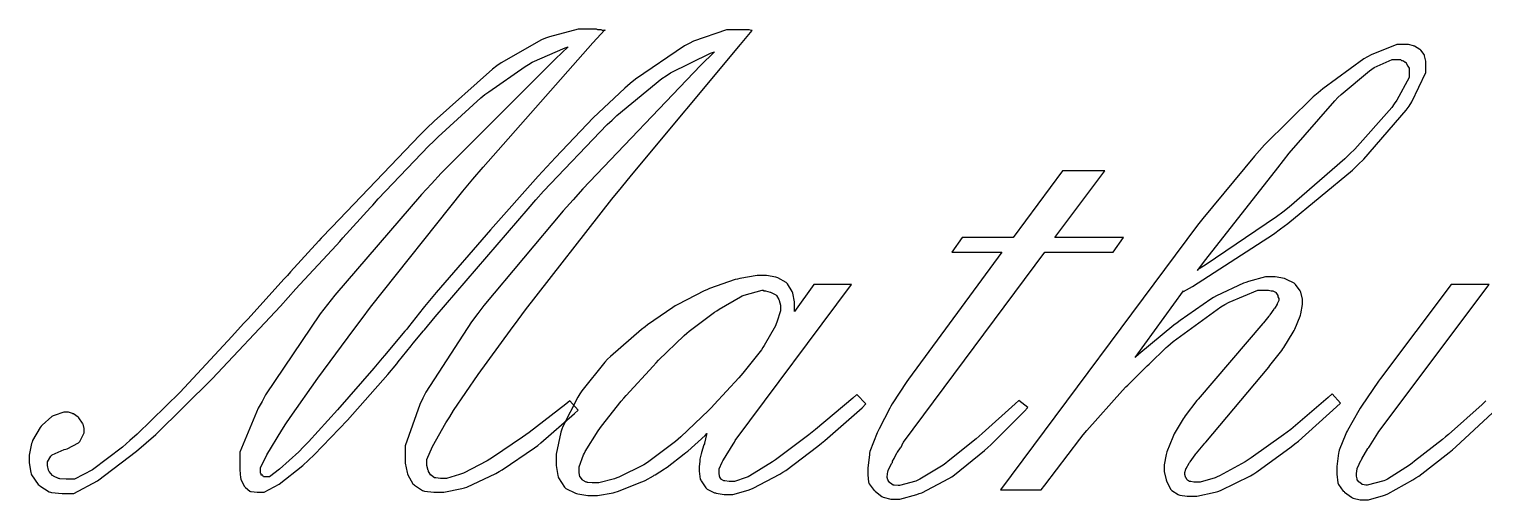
# Model space of a CAD drawing. Extents: x 3.03 to 5.34, y 7.46 to 9.01.
# Drawn here: x 3.582 to 4.44, y 7.455 to 7.733 of the extents above; entities that cross this region are included whole.
import ezdxf

# ---------------------------------------------------------------- set-up
doc = ezdxf.new("R2010")
doc.units = 0
doc.layers.get('0').update_dxf_attribs({"linetype": 'CONTINUOUS'})

msp = doc.modelspace()

# ---------------------------------------------------------------- linework, layer by layer
at = {"color": 0}
for points in [[(3.92111, 7.73253), (3.92111, 7.7321), (3.92085, 7.7321), (3.92019, 7.7321), (3.92003, 7.7321), (3.91971, 7.7321), (3.91894, 7.73253), (3.91872, 7.73253), (3.9184, 7.73253), (3.91764, 7.73253), (3.91743, 7.73253), (3.9171, 7.73253), (3.91635, 7.73296), (3.91613, 7.73296), (3.91374, 7.73296), (3.912, 7.73296), (3.90554, 7.73296), (3.88851, 7.72835), (3.88618, 7.72754), (3.8839, 7.72661), (3.86003, 7.71306), (3.85753, 7.71126), (3.85493, 7.70942), (3.82058, 7.67876), (3.81629, 7.67458), (3.81207, 7.67036), (3.76014, 7.61626), (3.75401, 7.60969), (3.75256, 7.60818), (3.73589, 7.58985), (3.73406, 7.58778), (3.73215, 7.58567), (3.71061, 7.56196), (3.70822, 7.55935), (3.70133, 7.55171), (3.67079, 7.51899), (3.64546, 7.49408), (3.64117, 7.49035), (3.63683, 7.48649), (3.61903, 7.47319), (3.60846, 7.46756), (3.60493, 7.46756), (3.60357, 7.46756), (3.59983, 7.46789), (3.5995, 7.46799), (3.59912, 7.4681), (3.59603, 7.46935), (3.59581, 7.46951), (3.59549, 7.46972), (3.59353, 7.47222), (3.59343, 7.47254), (3.59321, 7.47288), (3.59256, 7.47575), (3.59256, 7.47667), (3.59256, 7.47792), (3.59457, 7.48122), (3.59494, 7.48167), (3.59538, 7.48199), (3.60243, 7.48503), (3.6034, 7.48535), (3.60422, 7.48557), (3.61083, 7.48899), (3.61122, 7.48947), (3.61165, 7.4899), (3.61426, 7.49496), (3.61426, 7.49664), (3.61426, 7.49756), (3.6135, 7.5), (3.61339, 7.50032), (3.61317, 7.50065), (3.611, 7.50375), (3.61079, 7.50401), (3.61057, 7.50424), (3.60786, 7.50608), (3.60753, 7.50618), (3.60721, 7.50629), (3.60499, 7.50706), (3.60428, 7.50706), (3.60215, 7.50706), (3.59646, 7.50521), (3.59581, 7.50489), (3.59521, 7.50461), (3.58936, 7.49951), (3.58886, 7.49881), (3.58822, 7.49804), (3.58371, 7.49035), (3.58344, 7.48947), (3.58311, 7.48867), (3.58171, 7.48182), (3.58171, 7.47949), (3.58171, 7.47732), (3.58279, 7.47146), (3.58301, 7.47081), (3.58322, 7.47021), (3.58703, 7.46451), (3.58757, 7.46408), (3.588, 7.4636), (3.59364, 7.46018), (3.59429, 7.45996), (3.59489, 7.45975), (3.60124, 7.4591), (3.6034, 7.4591), (3.60807, 7.4591), (3.62207, 7.46658), (3.64513, 7.48406), (3.65072, 7.48904), (3.65636, 7.49403), (3.68972, 7.52675), (3.72999, 7.56967), (3.73904, 7.57975), (3.74143, 7.58236), (3.76297, 7.60562), (3.76486, 7.60775), (3.76671, 7.60981), (3.78293, 7.62771), (3.7844, 7.62924), (3.7876, 7.63282), (3.81749, 7.66407), (3.82021, 7.66678), (3.82286, 7.66949), (3.8481, 7.69243), (3.85037, 7.69433), (3.85271, 7.69607), (3.87414, 7.71089), (3.87619, 7.71213), (3.87831, 7.71337), (3.89774, 7.722), (3.89963, 7.72254), (3.89204, 7.71539), (3.82471, 7.64806), (3.8189, 7.64182), (3.81299, 7.63547), (3.76199, 7.57617), (3.75771, 7.57064), (3.75331, 7.56506), (3.72114, 7.51725), (3.71907, 7.51335), (3.71685, 7.50939), (3.70606, 7.48356), (3.70606, 7.47493), (3.70606, 7.47319), (3.70638, 7.46838), (3.70649, 7.46799), (3.7066, 7.46744), (3.70876, 7.46326), (3.7091, 7.463), (3.70931, 7.46268), (3.71192, 7.4605), (3.71235, 7.46039), (3.71268, 7.46029), (3.71615, 7.45996), (3.71733, 7.45996), (3.72026, 7.45996), (3.72911, 7.46468), (3.74311, 7.47569), (3.74642, 7.47885), (3.74978, 7.48193), (3.76953, 7.50239), (3.79318, 7.52935), (3.7985, 7.53569), (3.79932, 7.53674), (3.80701, 7.54617), (3.80761, 7.54699), (3.80826, 7.54779), (3.81424, 7.55507), (3.81478, 7.55567), (3.82113, 7.56326), (3.87592, 7.62706), (3.88053, 7.63226), (3.8851, 7.63747), (3.92253, 7.67665), (3.92546, 7.67936), (3.92822, 7.68201), (3.95486, 7.70378), (3.95736, 7.7054), (3.95985, 7.70708), (3.98356, 7.71881), (3.98579, 7.71951), (3.97765, 7.71143), (3.90826, 7.63872), (3.90246, 7.63226), (3.89665, 7.62582), (3.84978, 7.56993), (3.84625, 7.56521), (3.84261, 7.56044), (3.81565, 7.51882), (3.81392, 7.51531), (3.81212, 7.51167), (3.8035, 7.48725), (3.8035, 7.47906), (3.8035, 7.477), (3.80458, 7.47146), (3.80479, 7.47081), (3.80496, 7.47021), (3.80806, 7.46496), (3.80849, 7.46451), (3.80892, 7.46403), (3.81369, 7.46094), (3.81435, 7.46083), (3.81494, 7.46061), (3.82032, 7.45996), (3.82215, 7.45996), (3.82622, 7.45996), (3.83686, 7.46213), (3.83843, 7.46257), (3.8399, 7.46294), (3.85693, 7.47097), (3.85883, 7.47211), (3.86068, 7.47314), (3.87967, 7.48606), (3.88162, 7.48753), (3.88351, 7.48899), (3.90338, 7.50635), (3.90549, 7.50836), (3.9005, 7.51378), (3.89817, 7.51187), (3.87663, 7.49522), (3.87468, 7.49382), (3.87267, 7.49235), (3.85499, 7.48047), (3.8534, 7.47949), (3.85183, 7.47846), (3.83794, 7.47125), (3.83669, 7.47081), (3.83544, 7.47032), (3.82775, 7.46799), (3.82519, 7.46799), (3.82422, 7.46799), (3.8215, 7.46832), (3.82129, 7.46843), (3.82069, 7.46843), (3.81901, 7.46972), (3.8189, 7.46994), (3.81868, 7.47006), (3.81728, 7.47222), (3.81717, 7.47254), (3.81706, 7.47276), (3.81629, 7.47569), (3.81629, 7.47667), (3.81629, 7.47922), (3.8195, 7.48682), (3.82742, 7.50092), (3.82975, 7.50444), (3.83203, 7.50803), (3.84657, 7.52935), (3.86561, 7.5555), (3.87011, 7.56153), (3.87446, 7.56743), (3.92529, 7.6326), (3.9311, 7.63965), (3.93685, 7.64675), (4.00108, 7.72379), (4.00814, 7.7321), (4.0076, 7.7321), (4.00635, 7.73253), (4.00597, 7.73253), (4.00444, 7.73253), (4.00271, 7.73253), (4.00032, 7.73253), (3.99294, 7.73253), (3.97347, 7.72575), (3.97081, 7.7245), (3.9681, 7.72319), (3.93924, 7.70344), (3.93608, 7.70085), (3.933, 7.69814), (3.91439, 7.68056), (3.89204, 7.65733), (3.88704, 7.65181), (3.88194, 7.64626), (3.85368, 7.61464), (3.82172, 7.57758), (3.81478, 7.56933), (3.81401, 7.56842), (3.80539, 7.55735), (3.80436, 7.5561), (3.80333, 7.55485), (3.79118, 7.54053), (3.78982, 7.53896), (3.78489, 7.53315), (3.76351, 7.50851), (3.74642, 7.48958), (3.7436, 7.48665), (3.74067, 7.48372), (3.72944, 7.47347), (3.72342, 7.46907), (3.72146, 7.46907), (3.72114, 7.46907), (3.72038, 7.46907), (3.72017, 7.46907), (3.72, 7.46907), (3.71951, 7.46972), (3.71951, 7.46994), (3.71929, 7.46994), (3.71864, 7.46994), (3.71864, 7.46994), (3.71864, 7.46994), (3.71864, 7.4706), (3.71864, 7.47081), (3.71853, 7.47081), (3.71821, 7.47125), (3.71821, 7.47125), (3.71821, 7.47168), (3.71821, 7.47428), (3.72194, 7.48193), (3.73068, 7.49658), (3.73318, 7.50032), (3.73568, 7.50407), (3.7519, 7.52713), (3.77311, 7.55583), (3.7781, 7.56239), (3.78299, 7.56896), (3.8374, 7.63732), (3.84343, 7.64442), (3.84944, 7.65147), (3.91417, 7.72483), (3.92111, 7.73253)], [(4.26232, 7.57867), (4.26232, 7.57824), (4.26764, 7.58122), (4.31538, 7.61203), (4.31961, 7.61513), (4.32389, 7.61828), (4.36208, 7.64985), (4.3654, 7.6531), (4.36876, 7.65631), (4.39372, 7.68511), (4.39535, 7.68761), (4.39703, 7.69011), (4.40533, 7.70731), (4.40533, 7.713), (4.40533, 7.71414), (4.40457, 7.71712), (4.40446, 7.71756), (4.40429, 7.71789), (4.40229, 7.7206), (4.40207, 7.72081), (4.40175, 7.72103), (4.39865, 7.72288), (4.39839, 7.72299), (4.39806, 7.7231), (4.39501, 7.72385), (4.39404, 7.72385), (4.38824, 7.72385), (4.37299, 7.71783), (4.37082, 7.71669), (4.36865, 7.71544), (4.34446, 7.69769), (4.34174, 7.69542), (4.33892, 7.69303), (4.31011, 7.66465), (4.30724, 7.66135), (4.30431, 7.65804), (4.27371, 7.62136), (4.27056, 7.61729), (4.15446, 7.46126), (4.17854, 7.46126), (4.18056, 7.46408), (4.20117, 7.49121), (4.20329, 7.49382), (4.20535, 7.49631), (4.2264, 7.51986), (4.22846, 7.52203), (4.22954, 7.52306), (4.24001, 7.53336), (4.24104, 7.5344), (4.24208, 7.53549), (4.25211, 7.54519), (4.25319, 7.54611), (4.25629, 7.54883), (4.28435, 7.56917), (4.28683, 7.57064), (4.28922, 7.572), (4.30615, 7.5791), (4.31179, 7.5791), (4.3125, 7.5791), (4.31407, 7.57867), (4.31461, 7.57867), (4.31515, 7.57867), (4.31657, 7.5779), (4.31679, 7.57781), (4.31689, 7.57758), (4.31799, 7.57585), (4.31808, 7.57563), (4.31808, 7.57514), (4.31853, 7.57406), (4.31853, 7.57368), (4.31853, 7.57303), (4.31776, 7.57129), (4.31765, 7.57107), (4.31754, 7.57086), (4.31614, 7.56847), (4.31592, 7.56825), (4.31569, 7.56793), (4.31337, 7.56451), (4.3131, 7.56413), (4.31278, 7.56369), (4.30951, 7.55979), (4.30919, 7.55935), (4.271, 7.51486), (4.27018, 7.51394), (4.26335, 7.50489), (4.26275, 7.50401), (4.2621, 7.50319), (4.25689, 7.49431), (4.25646, 7.49338), (4.25603, 7.4924), (4.25256, 7.48378), (4.25233, 7.48296), (4.25211, 7.4821), (4.25103, 7.47607), (4.25103, 7.47407), (4.25103, 7.47222), (4.25211, 7.46724), (4.25233, 7.46669), (4.25256, 7.46604), (4.25483, 7.46158), (4.25515, 7.46126), (4.25549, 7.46094), (4.25933, 7.45861), (4.25971, 7.45844), (4.26014, 7.45822), (4.26454, 7.45757), (4.266, 7.45757), (4.27018, 7.45757), (4.28103, 7.4599), (4.28271, 7.46039), (4.28424, 7.46094), (4.30181, 7.46957), (4.30376, 7.47081), (4.30567, 7.47194), (4.32596, 7.4866), (4.32807, 7.48839), (4.33014, 7.49001), (4.3526, 7.51019), (4.35499, 7.51247), (4.34999, 7.5179), (4.3476, 7.51568), (4.32557, 7.4969), (4.32351, 7.49533), (4.3214, 7.49371), (4.30231, 7.48014), (4.30051, 7.47906), (4.29878, 7.47792), (4.28353, 7.46962), (4.28228, 7.46907), (4.28103, 7.46847), (4.27219, 7.46582), (4.26926, 7.46582), (4.26856, 7.46582), (4.26665, 7.46615), (4.26644, 7.46625), (4.266, 7.46625), (4.26481, 7.46701), (4.26471, 7.46712), (4.2646, 7.46724), (4.26367, 7.46864), (4.26361, 7.46886), (4.26351, 7.46892), (4.26318, 7.47038), (4.26318, 7.47081), (4.26318, 7.47157), (4.26367, 7.47353), (4.26383, 7.47385), (4.26394, 7.47401), (4.26579, 7.47711), (4.266, 7.47754), (4.26622, 7.47786), (4.26932, 7.48199), (4.26969, 7.48253), (4.27013, 7.48292), (4.27496, 7.48876), (4.27556, 7.48947), (4.31267, 7.53375), (4.31337, 7.53467), (4.32032, 7.54357), (4.3209, 7.54438), (4.32156, 7.54525), (4.3271, 7.55431), (4.32764, 7.55524), (4.32801, 7.5561), (4.33111, 7.56364), (4.33132, 7.56435), (4.33154, 7.56511), (4.33263, 7.57058), (4.33263, 7.57238), (4.33263, 7.57383), (4.33154, 7.57781), (4.33132, 7.57824), (4.33111, 7.57861), (4.32844, 7.58247), (4.32807, 7.58279), (4.32764, 7.58311), (4.32314, 7.58539), (4.32264, 7.58561), (4.322, 7.58583), (4.31646, 7.58692), (4.31461, 7.58692), (4.31076, 7.58692), (4.30067, 7.58415), (4.29921, 7.58365), (4.29779, 7.58311), (4.28179, 7.57574), (4.28011, 7.57476), (4.27849, 7.57374), (4.26047, 7.56125), (4.25863, 7.55979), (4.25672, 7.55838), (4.23611, 7.54129), (4.23389, 7.53939), (4.26232, 7.57867)], [(4.27056, 7.59104), (4.27056, 7.5906), (4.27556, 7.59717), (4.31793, 7.65126), (4.32135, 7.65549), (4.32476, 7.65978), (4.35157, 7.69069), (4.35346, 7.6926), (4.35531, 7.69444), (4.37196, 7.70833), (4.37343, 7.70931), (4.37483, 7.71024), (4.38547, 7.71496), (4.38906, 7.71496), (4.38992, 7.71496), (4.39025, 7.71496), (4.39094, 7.71451), (4.39122, 7.71451), (4.39122, 7.71451), (4.39187, 7.71431), (4.39208, 7.71431), (4.39219, 7.71419), (4.39307, 7.71343), (4.39339, 7.71343), (4.3935, 7.71322), (4.39437, 7.71149), (4.39447, 7.71126), (4.39458, 7.71104), (4.39535, 7.7099), (4.39535, 7.70953), (4.39535, 7.70438), (4.38813, 7.69097), (4.38667, 7.68892), (4.38519, 7.68679), (4.36333, 7.66217), (4.3604, 7.6594), (4.35753, 7.65657), (4.32465, 7.62804), (4.3209, 7.62511), (4.31717, 7.62224), (4.27512, 7.59386), (4.27056, 7.59104)], [(4.19103, 7.64942), (4.16194, 7.61014), (4.13178, 7.61014), (4.12571, 7.60146), (4.15522, 7.60146), (4.10032, 7.52658), (4.09928, 7.52522), (4.0906, 7.51199), (4.0899, 7.51074), (4.08914, 7.5095), (4.08285, 7.49735), (4.08231, 7.49621), (4.08171, 7.49496), (4.07753, 7.484), (4.07731, 7.48296), (4.07715, 7.48193), (4.07622, 7.47428), (4.07622, 7.47168), (4.07622, 7.47011), (4.07671, 7.46582), (4.07688, 7.46539), (4.0771, 7.4649), (4.07992, 7.46104), (4.08035, 7.46083), (4.08068, 7.46039), (4.08447, 7.45736), (4.0849, 7.45714), (4.08535, 7.45692), (4.08974, 7.45583), (4.09119, 7.45583), (4.09506, 7.45583), (4.10514, 7.4585), (4.10661, 7.4591), (4.10801, 7.45964), (4.12392, 7.46793), (4.12571, 7.46907), (4.12733, 7.47026), (4.14507, 7.48454), (4.14697, 7.48622), (4.14871, 7.4879), (4.16846, 7.5076), (4.17063, 7.50988), (4.16521, 7.514), (4.16303, 7.51204), (4.14361, 7.49447), (4.14199, 7.49294), (4.14019, 7.49138), (4.12369, 7.47814), (4.12224, 7.47711), (4.12061, 7.47597), (4.10688, 7.46761), (4.10574, 7.46712), (4.1046, 7.46647), (4.09489, 7.46386), (4.09489, 7.46386), (4.09407, 7.46386), (4.09179, 7.46403), (4.09164, 7.46408), (4.0911, 7.46408), (4.08957, 7.46517), (4.08946, 7.46539), (4.08925, 7.4655), (4.08817, 7.46674), (4.08817, 7.46712), (4.08806, 7.46724), (4.08772, 7.46864), (4.08772, 7.46907), (4.08772, 7.46907), (4.08806, 7.47211), (4.08817, 7.47254), (4.08826, 7.47288), (4.09044, 7.477), (4.09076, 7.47754), (4.09076, 7.47814), (4.09169, 7.47971), (4.09185, 7.47993), (4.09196, 7.48014), (4.09337, 7.48307), (4.09358, 7.4834), (4.09381, 7.48356), (4.09554, 7.486), (4.09576, 7.48622), (4.09586, 7.48643), (4.09711, 7.48921), (4.09728, 7.48947), (4.18061, 7.60146), (4.22097, 7.60146), (4.22706, 7.61014), (4.18647, 7.61014), (4.21599, 7.64942), (4.19103, 7.64942)], [(4.03304, 7.56651), (4.03304, 7.57021), (4.03304, 7.5721), (4.03196, 7.57726), (4.03174, 7.57781), (4.03157, 7.57829), (4.02892, 7.58279), (4.02849, 7.58322), (4.02806, 7.5835), (4.02328, 7.58626), (4.02262, 7.58649), (4.02203, 7.58669), (4.0166, 7.58778), (4.01481, 7.58778), (4.01096, 7.58778), (4.00076, 7.58594), (3.9994, 7.58561), (3.99794, 7.58524), (3.98296, 7.57997), (3.98139, 7.57932), (3.97976, 7.57861), (3.96419, 7.57064), (3.96272, 7.56976), (3.96126, 7.56885), (3.9464, 7.55854), (3.94493, 7.5574), (3.94282, 7.55583), (3.92449, 7.53993), (3.92279, 7.53831), (3.92111, 7.53663), (3.90761, 7.51964), (3.90653, 7.5179), (3.90528, 7.516), (3.89649, 7.49875), (3.89589, 7.49707), (3.89524, 7.49539), (3.89242, 7.48236), (3.89242, 7.47797), (3.89242, 7.47575), (3.8935, 7.46972), (3.89372, 7.46907), (3.89393, 7.46847), (3.89735, 7.46294), (3.89785, 7.46257), (3.89828, 7.46213), (3.90392, 7.45931), (3.90457, 7.4591), (3.90517, 7.45893), (3.91118, 7.45801), (3.91325, 7.45801), (3.91678, 7.45801), (3.92611, 7.45958), (3.92736, 7.45996), (3.9286, 7.46039), (3.94293, 7.46599), (3.9445, 7.46669), (3.94488, 7.4669), (3.94982, 7.46967), (3.95036, 7.46994), (3.95085, 7.47026), (3.95628, 7.47368), (3.95687, 7.47407), (3.9579, 7.47472), (3.96799, 7.48253), (3.96903, 7.4834), (3.97006, 7.48421), (3.98036, 7.49343), (3.98139, 7.49447), (3.98122, 7.49388), (3.97999, 7.48876), (3.97987, 7.48839), (3.97965, 7.48785), (3.97825, 7.48335), (3.97814, 7.48296), (3.97803, 7.48253), (3.97726, 7.47944), (3.97726, 7.4784), (3.97715, 7.47797), (3.97683, 7.47504), (3.97683, 7.47407), (3.97683, 7.47233), (3.97749, 7.46761), (3.97771, 7.46712), (3.97792, 7.46658), (3.98074, 7.46246), (3.98118, 7.46213), (3.98156, 7.46181), (3.98589, 7.45964), (3.98639, 7.45953), (3.98682, 7.45931), (3.99154, 7.45865), (3.99311, 7.45865), (3.99664, 7.45865), (4.00575, 7.46115), (4.00722, 7.46169), (4.00857, 7.46224), (4.02431, 7.47054), (4.0261, 7.47168), (4.02783, 7.47282), (4.04682, 7.48714), (4.04889, 7.48882), (4.05094, 7.49046), (4.07286, 7.50976), (4.07514, 7.51204), (4.06972, 7.51747), (4.06733, 7.51535), (4.04542, 7.4969), (4.04346, 7.49533), (4.04139, 7.49376), (4.02333, 7.48025), (4.02175, 7.47906), (4.02013, 7.47792), (4.00672, 7.46962), (4.00569, 7.46907), (4.00456, 7.46858), (3.99756, 7.46625), (3.99528, 7.46625), (3.99442, 7.46625), (3.99203, 7.46658), (3.99181, 7.46669), (3.99132, 7.46669), (3.98996, 7.46744), (3.98986, 7.46756), (3.98975, 7.46767), (3.98899, 7.46875), (3.98899, 7.46907), (3.98888, 7.46929), (3.98856, 7.4714), (3.98856, 7.47211), (3.98856, 7.47368), (3.99029, 7.47765), (3.99072, 7.4784), (3.9911, 7.47911), (3.99685, 7.48833), (3.99767, 7.48947), (3.9981, 7.49035), (4.06668, 7.58236), (4.04432, 7.58236), (4.03304, 7.56651)], [(4.01481, 7.5791), (4.01481, 7.57867), (4.01585, 7.57867), (4.01861, 7.5779), (4.01893, 7.57781), (4.01926, 7.57769), (4.02197, 7.57628), (4.02219, 7.57607), (4.0224, 7.57585), (4.02382, 7.57346), (4.02393, 7.57324), (4.02403, 7.57292), (4.02479, 7.57026), (4.02479, 7.56933), (4.02479, 7.56679), (4.02262, 7.56017), (4.02219, 7.55914), (4.02181, 7.55806), (4.01519, 7.5465), (4.01438, 7.54525), (4.01346, 7.54389), (4.00261, 7.53017), (4.00136, 7.52875), (4.00011, 7.52729), (3.98568, 7.51156), (3.984, 7.50988), (3.98232, 7.50814), (3.96604, 7.49257), (3.96446, 7.49121), (3.96278, 7.48975), (3.94721, 7.47803), (3.94581, 7.47711), (3.94412, 7.47607), (3.92947, 7.46881), (3.92822, 7.46843), (3.92697, 7.46789), (3.91764, 7.46539), (3.91456, 7.46539), (3.91363, 7.46539), (3.91103, 7.46571), (3.91086, 7.46582), (3.91021, 7.46582), (3.90847, 7.4669), (3.90826, 7.46712), (3.90804, 7.46724), (3.90663, 7.46892), (3.90653, 7.46907), (3.90642, 7.46929), (3.90608, 7.4714), (3.90608, 7.47211), (3.90608, 7.47483), (3.90858, 7.48193), (3.90913, 7.48296), (3.90961, 7.484), (3.91721, 7.49604), (3.91824, 7.4975), (3.91917, 7.49886), (3.93088, 7.51367), (3.93235, 7.51531), (3.93371, 7.51699), (3.9496, 7.53429), (3.95144, 7.53614), (3.9529, 7.53771), (3.96799, 7.55236), (3.96946, 7.55371), (3.97092, 7.55496), (3.98579, 7.56603), (3.98725, 7.56694), (3.98861, 7.56788), (4.00108, 7.57514), (4.00222, 7.57563), (4.00336, 7.57607), (4.01389, 7.579), (4.01481, 7.5791)]]:
    msp.add_lwpolyline(points, close=True, dxfattribs=at)
msp.add_lwpolyline([(4.4406, 7.51378), (4.43842, 7.51167), (4.41868, 7.49397), (4.41694, 7.49251), (4.41504, 7.49094), (4.39865, 7.47814), (4.39719, 7.47711), (4.39567, 7.47597), (4.3826, 7.46761), (4.38157, 7.46712), (4.38043, 7.46658), (4.37071, 7.46408), (4.37071, 7.46408), (4.36996, 7.46408), (4.36789, 7.46442), (4.36768, 7.46451), (4.36751, 7.46463), (4.36626, 7.46571), (4.36615, 7.46582), (4.36594, 7.46593), (4.36486, 7.46718), (4.36486, 7.46756), (4.36475, 7.46778), (4.36442, 7.4694), (4.36442, 7.46994), (4.36442, 7.47097), (4.36475, 7.47368), (4.36486, 7.47407), (4.36496, 7.47439), (4.36697, 7.47857), (4.36724, 7.47906), (4.36746, 7.4796), (4.37115, 7.48563), (4.37158, 7.48622), (4.37196, 7.48687), (4.37706, 7.49474), (4.37765, 7.49576), (4.44254, 7.58236), (4.42019, 7.58236), (4.42019, 7.58236), (4.37853, 7.52701), (4.37728, 7.52533), (4.3674, 7.51069), (4.3666, 7.50944), (4.36572, 7.50808), (4.359, 7.49636), (4.35856, 7.49533), (4.35807, 7.49431), (4.35422, 7.48475), (4.354, 7.48383), (4.35379, 7.48286), (4.35271, 7.47515), (4.35271, 7.47254), (4.35271, 7.47065), (4.35335, 7.4655), (4.35357, 7.46496), (4.35379, 7.46446), (4.35661, 7.46061), (4.35704, 7.46039), (4.35732, 7.45996), (4.36149, 7.45692), (4.36203, 7.45671), (4.36242, 7.45649), (4.36664, 7.4554), (4.36811, 7.4554), (4.37147, 7.4554), (4.38021, 7.4579), (4.38157, 7.45844), (4.38282, 7.45893), (4.39768, 7.46729), (4.39936, 7.46843), (4.40104, 7.46946), (4.41906, 7.48329), (4.42106, 7.48492), (4.4229, 7.4866), (4.4445, 7.50672)], dxfattribs=at)

doc.saveas('drawing.dxf')
